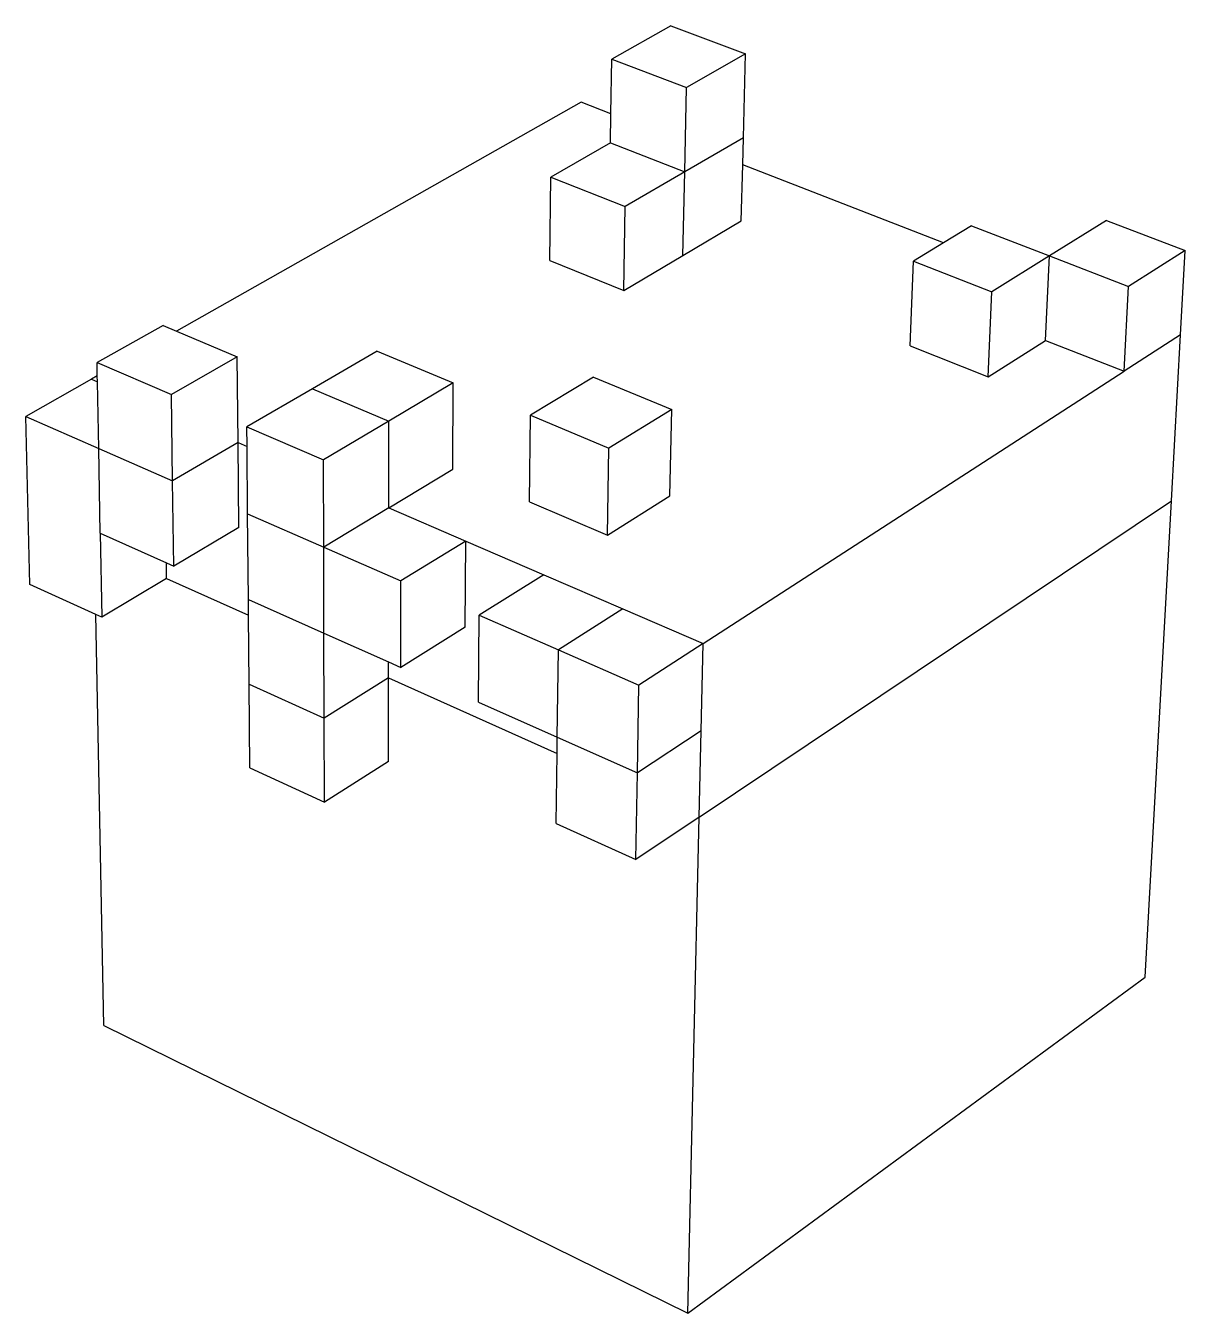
# Model space of a CAD drawing. Extents: x -1.09 to 2.56, y -3.41 to 0.63.
import ezdxf

# ---------------------------------------------------------------- set-up
doc = ezdxf.new("R2010")
doc.units = 0
doc.layers.get('0').update_dxf_attribs({"linetype": 'CONTINUOUS'})

msp = doc.modelspace()

# ---------------------------------------------------------------- linework, layer by layer
for p, q in [((0.9403, 0.6337), (0.7546, 0.5293)), ((0.9403, 0.6337), (1.1741, 0.5453)), ((0.7518, 0.3574), (0.7546, 0.5293)), ((0.7546, 0.5293), (0.989, 0.4396)), ((1.1741, 0.5453), (0.989, 0.4396)), ((1.1675, 0.282), (1.1741, 0.5453)), ((0.9834, 0.1748), (0.989, 0.4396)), ((0.6587, 0.3935), (-0.6121, -0.3248)), ((0.7518, 0.3574), (0.6587, 0.3935)), ((0.7503, 0.2658), (0.7518, 0.3574)), ((0.7503, 0.2658), (0.5627, 0.1583)), ((0.7503, 0.2658), (0.9834, 0.1748)), ((1.1675, 0.282), (0.9834, 0.1748)), ((1.1654, 0.1969), (1.1675, 0.282)), ((0.9834, 0.1748), (0.7963, 0.0659)), ((0.9779, -0.087), (0.9834, 0.1748)), ((1.161, 0.0217), (1.1654, 0.1969)), ((1.7961, -0.0477), (1.1654, 0.1969)), ((0.5595, -0.1037), (0.5627, 0.1583)), ((0.5627, 0.1583), (0.7963, 0.0659)), ((0.7918, -0.1973), (0.7963, 0.0659)), ((0.9779, -0.087), (1.161, 0.0217)), ((1.8837, 0.006), (1.7961, -0.0477)), ((1.8837, 0.006), (2.1289, -0.0886)), ((2.3074, 0.0228), (2.1289, -0.0886)), ((2.3074, 0.0228), (2.5552, -0.0715)), ((1.7961, -0.0477), (1.7015, -0.1057)), ((2.5552, -0.0715), (2.3775, -0.1844)), ((2.5406, -0.3365), (2.5552, -0.0715)), ((0.5595, -0.1037), (0.7918, -0.1973)), ((0.7918, -0.1973), (0.9779, -0.087)), ((1.6918, -0.3712), (1.7015, -0.1057)), ((1.7015, -0.1057), (1.9475, -0.2017)), ((2.1289, -0.0886), (1.9475, -0.2017)), ((2.1167, -0.3538), (2.1289, -0.0886)), ((2.1289, -0.0886), (2.3775, -0.1844)), ((1.9363, -0.4685), (1.9475, -0.2017)), ((2.3638, -0.4509), (2.3775, -0.1844)), ((-0.6548, -0.3067), (-0.862, -0.4234)), ((-0.6548, -0.3067), (-0.6121, -0.3248)), ((-0.6121, -0.3248), (-0.4217, -0.4055)), ((1.9363, -0.4685), (2.1167, -0.3538)), ((2.1167, -0.3538), (2.3638, -0.4509)), ((2.5406, -0.3365), (2.3638, -0.4509)), ((2.512, -0.8576), (2.5406, -0.3365)), ((0.0174, -0.3877), (-0.1853, -0.5057)), ((0.0174, -0.3877), (0.2566, -0.4876)), ((1.6918, -0.3712), (1.9363, -0.4685)), ((-0.862, -0.4234), (-0.6284, -0.5239)), ((-0.8612, -0.4656), (-0.862, -0.4234)), ((-0.4217, -0.4055), (-0.6284, -0.5239)), ((-0.4193, -0.6749), (-0.4217, -0.4055)), ((-0.8797, -0.476), (-1.086, -0.5927)), ((-0.8612, -0.4656), (-0.8797, -0.476)), ((-0.8797, -0.476), (-0.8608, -0.4842)), ((-0.8608, -0.4842), (-0.8612, -0.4656)), ((-0.8569, -0.693), (-0.8608, -0.4842)), ((0.6974, -0.4696), (0.4991, -0.589)), ((0.6974, -0.4696), (0.9427, -0.5707)), ((1.0416, -1.3059), (2.3638, -0.4509)), ((-0.6247, -0.7948), (-0.6284, -0.5239)), ((-0.1853, -0.5057), (-0.3915, -0.6258)), ((-0.1853, -0.5057), (0.0544, -0.6074)), ((0.2566, -0.4876), (0.0544, -0.6074)), ((0.2551, -0.7581), (0.2566, -0.4876)), ((-1.0735, -1.1201), (-1.086, -0.5927)), ((-1.086, -0.5927), (-0.8569, -0.693)), ((0.4962, -0.8608), (0.4991, -0.589)), ((0.4991, -0.589), (0.7451, -0.6918)), ((0.9427, -0.5707), (0.7451, -0.6918)), ((0.9371, -0.8422), (0.9427, -0.5707)), ((-0.3915, -0.6258), (-0.1512, -0.7291)), ((-0.391, -0.6871), (-0.3915, -0.6258)), ((0.0544, -0.6074), (-0.1512, -0.7291)), ((0.0541, -0.8793), (0.0544, -0.6074)), ((-0.4193, -0.6749), (-0.6247, -0.7948)), ((-0.4168, -0.9412), (-0.4193, -0.6749)), ((-0.4193, -0.6749), (-0.391, -0.6871)), ((-0.8569, -0.693), (-0.6247, -0.7948)), ((-0.8519, -0.9595), (-0.8569, -0.693)), ((-0.3892, -0.898), (-0.391, -0.6871)), ((0.7406, -0.9649), (0.7451, -0.6918)), ((-0.1503, -1.0026), (-0.1512, -0.7291)), ((0.0541, -0.8793), (0.2551, -0.7581)), ((-0.621, -1.0625), (-0.6247, -0.7948)), ((0.7406, -0.9649), (0.9371, -0.8422)), ((0.0541, -0.8793), (-0.1503, -1.0026)), ((0.0541, -0.8793), (0.2957, -0.9837)), ((0.4962, -0.8608), (0.7406, -0.9649)), ((1.0291, -1.8504), (2.512, -0.8576)), ((2.4296, -2.3527), (2.512, -0.8576)), ((-0.3892, -0.898), (-0.1503, -1.0026)), ((-0.3869, -1.167), (-0.3892, -0.898)), ((-0.8519, -0.9595), (-0.847, -1.2229)), ((-0.8519, -0.9595), (-0.6443, -1.0521)), ((-0.4168, -0.9412), (-0.621, -1.0625)), ((-0.1494, -1.2729), (-0.1503, -1.0026)), ((-0.1503, -1.0026), (0.0919, -1.1088)), ((0.2957, -0.9837), (0.0919, -1.1088)), ((0.294, -1.2538), (0.2957, -0.9837)), ((0.2957, -0.9837), (0.5408, -1.0896)), ((-0.6436, -1.1018), (-0.6443, -1.0521)), ((-0.6443, -1.0521), (-0.621, -1.0625)), ((0.5408, -1.0896), (0.3376, -1.2164)), ((0.5408, -1.0896), (0.7894, -1.197)), ((-0.8655, -1.2145), (-1.0735, -1.1201)), ((-0.6436, -1.1018), (-0.847, -1.2229)), ((-0.6436, -1.1018), (-0.3864, -1.2169)), ((0.0914, -1.3803), (0.0919, -1.1088)), ((-0.3869, -1.167), (-0.1494, -1.2729)), ((-0.3864, -1.2169), (-0.3869, -1.167)), ((0.7894, -1.197), (0.5869, -1.3256)), ((0.7894, -1.197), (1.0416, -1.3059)), ((-0.8409, -2.5049), (-0.8655, -1.2145)), ((-0.847, -1.2229), (-0.8655, -1.2145)), ((-0.3846, -1.4328), (-0.3864, -1.2169)), ((0.3356, -1.4892), (0.3376, -1.2164)), ((0.3376, -1.2164), (0.5869, -1.3256)), ((-0.1485, -1.5399), (-0.1494, -1.2729)), ((-0.1494, -1.2729), (0.0535, -1.3634)), ((0.294, -1.2538), (0.0914, -1.3803)), ((0.5833, -1.5997), (0.5869, -1.3256)), ((0.5869, -1.3256), (0.8398, -1.4364)), ((1.0416, -1.3059), (0.8398, -1.4364)), ((1.0353, -1.5798), (1.0416, -1.3059)), ((0.0534, -1.4137), (0.0535, -1.3634)), ((0.0535, -1.3634), (0.0914, -1.3803)), ((0.0534, -1.4137), (-0.1485, -1.5399)), ((0.0531, -1.6762), (0.0534, -1.4137)), ((0.0534, -1.4137), (0.5827, -1.6506)), ((-0.3846, -1.4328), (-0.1485, -1.5399)), ((-0.3823, -1.6955), (-0.3846, -1.4328)), ((0.8347, -1.7118), (0.8398, -1.4364)), ((0.3356, -1.4892), (0.5833, -1.5997)), ((-0.1477, -1.8039), (-0.1485, -1.5399)), ((0.5827, -1.6506), (0.5833, -1.5997)), ((0.5833, -1.5997), (0.8347, -1.7118)), ((1.0353, -1.5798), (0.8347, -1.7118)), ((1.0291, -1.8504), (1.0353, -1.5798)), ((0.5798, -1.8705), (0.5827, -1.6506)), ((-0.3823, -1.6955), (-0.1477, -1.8039)), ((0.0531, -1.6762), (-0.1477, -1.8039)), ((0.8296, -1.9839), (0.8347, -1.7118)), ((1.0291, -1.8504), (0.8296, -1.9839)), ((0.9932, -3.4077), (1.0291, -1.8504)), ((0.5798, -1.8705), (0.8296, -1.9839)), ((0.9932, -3.4077), (2.4296, -2.3527)), ((-0.8409, -2.5049), (0.9932, -3.4077))]:
    msp.add_line(p, q)

doc.saveas('drawing.dxf')
